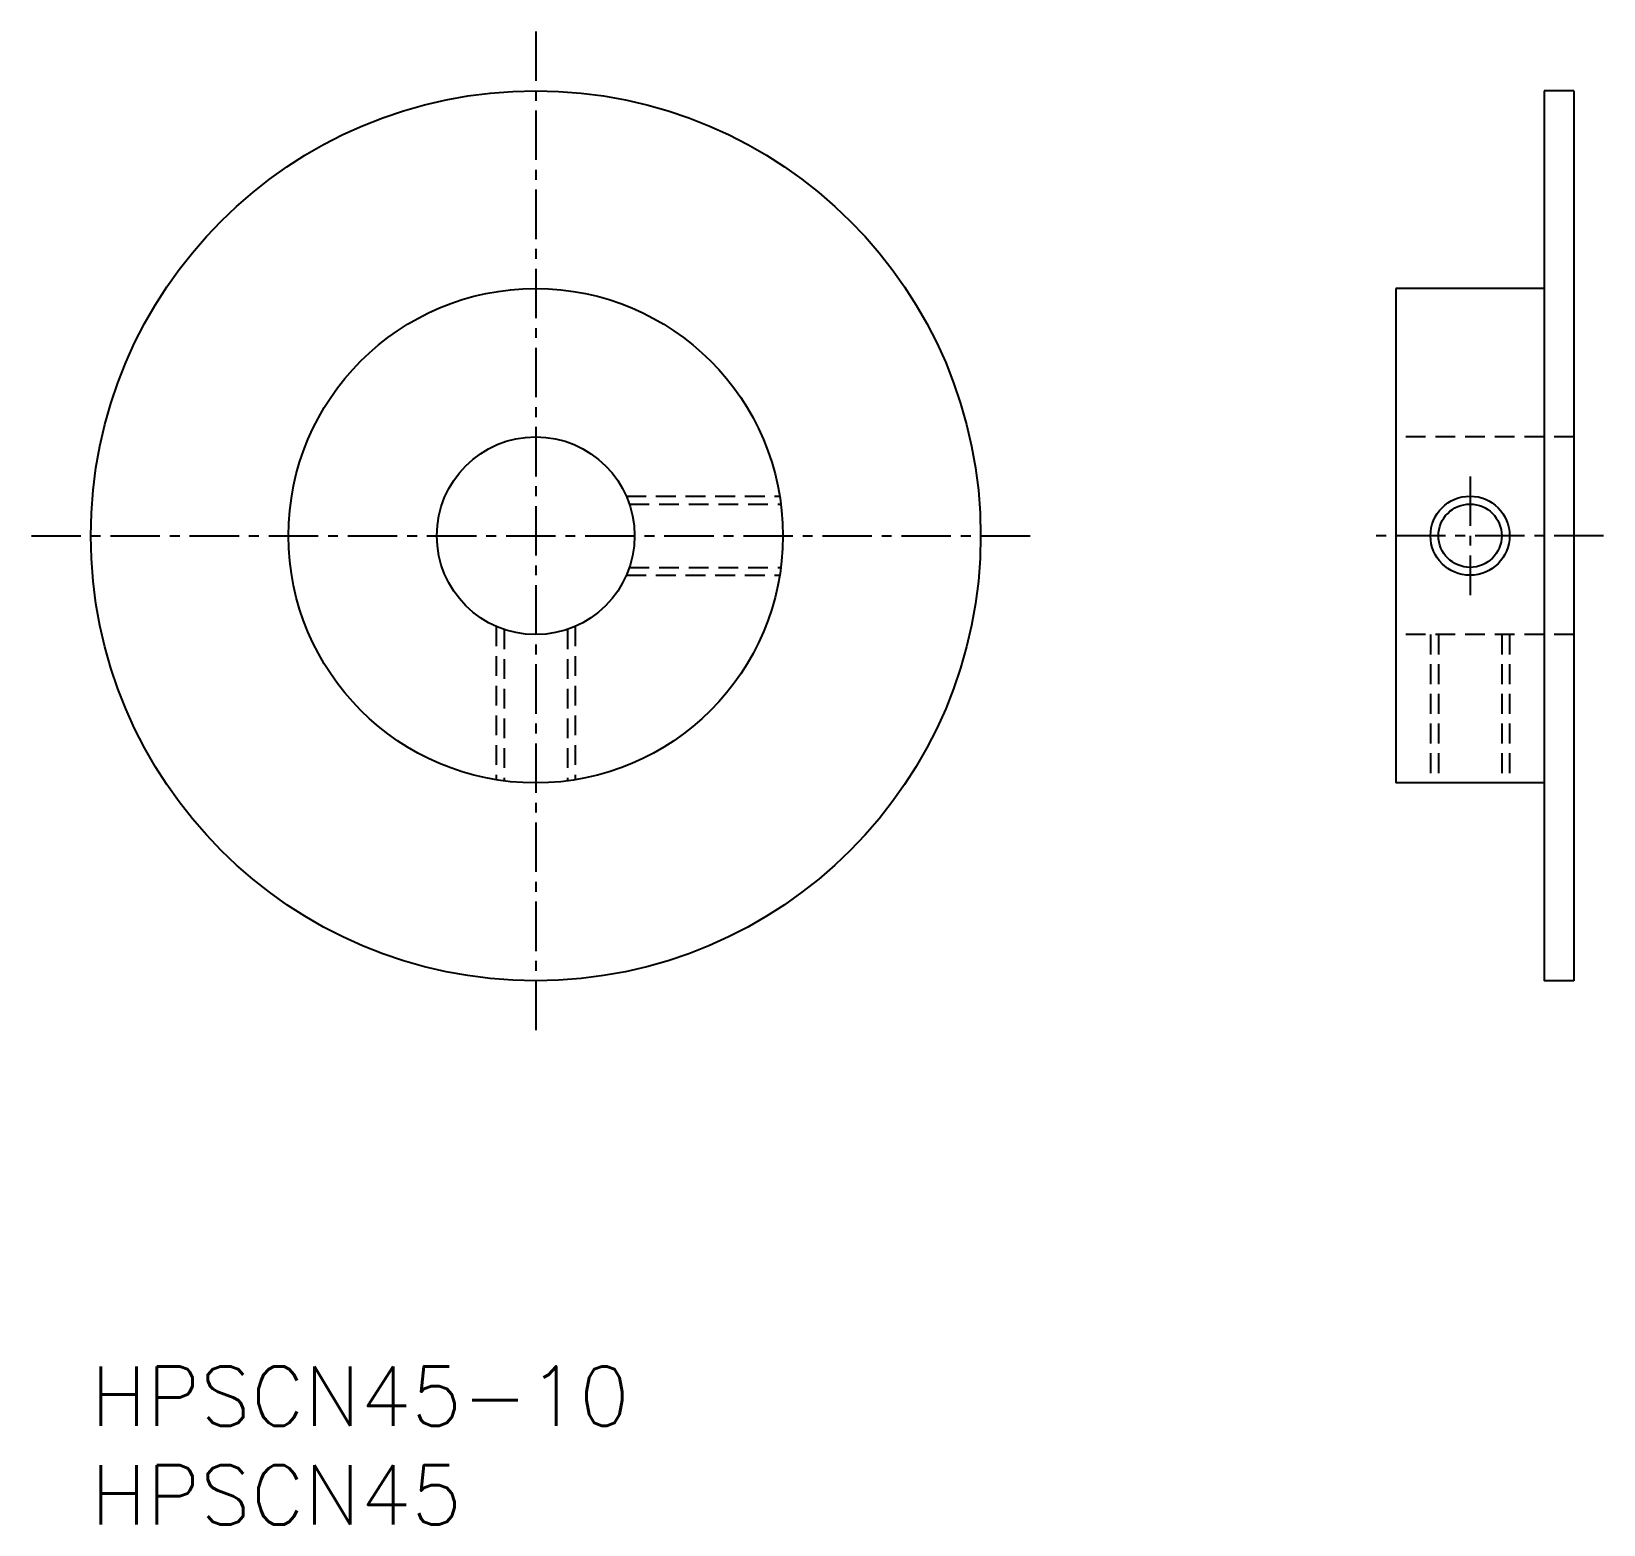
# Model space of a CAD drawing. Extents: x -216.7 to -137.2, y -189.6 to -114.1.
import ezdxf

# ---------------------------------------------------------------- set-up
doc = ezdxf.new("R2010")
doc.units = 0
doc.header["$LTSCALE"] = 2
doc.linetypes.add('CENTER', pattern=[2, 1.25, -0.25, 0.25, -0.25])
doc.linetypes.add('DASHED', pattern=[0.75, 0.5, -0.25])
doc.layers.get('0').update_dxf_attribs({"linetype": 'CONTINUOUS'})
doc.layers.add('CENTER', color=1, linetype='CENTER')
doc.styles.get("Standard").update_dxf_attribs({"font": 'txt.shx', "bigfont": 'bigfont.shx'})

msp = doc.modelspace()

# ---------------------------------------------------------------- linework, layer by layer
at = {"color": 7, "linetype": 'CONTINUOUS'}
for p, q in [((-138.725, -117.061), (-140.225, -117.061)), ((-140.225, -117.061), (-140.225, -162.061)), ((-138.725, -117.061), (-138.725, -162.061)), ((-140.225, -127.061), (-147.725, -127.061)), ((-147.725, -127.061), (-147.725, -152.061)), ((-140.225, -152.061), (-147.725, -152.061)), ((-138.725, -162.061), (-140.225, -162.061))]:
    msp.add_line(p, q, dxfattribs=at)
at = {"color": 3, "linetype": 'DASHED'}
for p, q in [((-138.725, -134.561), (-147.725, -134.561)), ((-186.643, -137.561), (-178.886, -137.561)), ((-186.488, -137.961), (-178.828, -137.961)), ((-186.488, -141.161), (-178.828, -141.161)), ((-186.643, -141.561), (-178.886, -141.561)), ((-193.225, -144.143), (-193.225, -151.9)), ((-192.825, -144.298), (-192.825, -151.958)), ((-189.625, -144.298), (-189.625, -151.958)), ((-189.225, -144.143), (-189.225, -151.9)), ((-138.725, -144.561), (-147.725, -144.561)), ((-145.975, -144.561), (-145.975, -152.061)), ((-145.575, -144.561), (-145.575, -152.061)), ((-142.375, -144.561), (-142.375, -152.061)), ((-141.975, -144.561), (-141.975, -152.061))]:
    msp.add_line(p, q, dxfattribs=at)
at = {"color": 7, "linetype": 'CONTINUOUS'}
for centre, radius in [((-191.225, -139.561), 22.5), ((-191.225, -139.561), 12.5), ((-191.225, -139.561), 5), ((-143.975, -139.561), 1.6)]:
    msp.add_circle(centre, radius, dxfattribs=at)
at = {"color": 3, "linetype": 'CONTINUOUS'}
msp.add_circle((-143.975, -139.561), 2, dxfattribs=at)
at = {"layer": 'CENTER', "color": 1, "linetype": 'CENTER'}
for p, q in [((-191.225, -114.061), (-191.225, -165.061)), ((-143.975, -136.561), (-143.975, -142.561)), ((-216.725, -139.561), (-165.725, -139.561)), ((-137.225, -139.561), (-149.225, -139.561))]:
    msp.add_line(p, q, dxfattribs=at)

# ---------------------------------------------------------------- texts
at = {"color": 7, "linetype": 'CONTINUOUS'}
for s, p in [('HPSCN45-10', (-213.725, -184.561)), ('HPSCN45', (-213.725, -189.561))]:
    msp.add_text(s, height=3, dxfattribs=at).set_placement(p)

doc.saveas('drawing.dxf')
